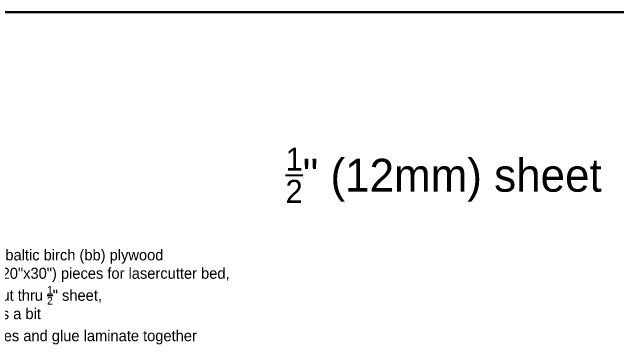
# Model space of a CAD drawing. Header units: inches. Extents: x -747 to 419, y -1089 to -681.
# Drawn here: x -595.2 to -484.8, y -827.8 to -767.1 of the extents above; entities that cross this region are included whole.
import ezdxf

# ---------------------------------------------------------------- set-up
doc = ezdxf.new("R2010")
doc.units = ezdxf.units.IN
doc.header["$MEASUREMENT"] = 0
doc.layers.add('T_ANNO', color=6, linetype='Continuous')

msp = doc.modelspace()

# ---------------------------------------------------------------- linework, layer by layer
at = {"layer": 'T_ANNO'}
for p, q in [((-666.26, -767.12), (298.91, -767.12)), ((418.91, -767.12), (-666.26, -767.12))]:
    msp.add_line(p, q, dxfattribs=at)

# ---------------------------------------------------------------- texts
at = {"layer": 'T_ANNO', "attachment_point": 1}
for s, width, heights, insert, char_height in [('\\A1;{\\H0.7x;\\S1/2;}" (12mm) sheet', 147.7661, [11.6], (-545.27, -791.82), 6), ('\\A1;interior grade {\\H0.7x;\\S1/2;}" (12mm) baltic birch (bb) plywood\\Psheet cut to 20"x32" (or 20"x30") pieces for lasercutter bed,\\Pneed 80+ watt laser to cut thru {\\H0.7x;\\S1/2;}" sheet,\\Ptest first, may char edges a bit\\Pelse use 2x{\\H0.7x;\\S1/4;}"(6mm) pieces and glue laminate together ', 116.7439, [26.26], (-625.59, -809.7), 2)]:
    msp.add_mtext_dynamic_manual_height_columns(s, width=width, gutter_width=50, heights=heights, dxfattribs=dict(at, insert=insert, char_height=char_height))

doc.saveas('drawing.dxf')
